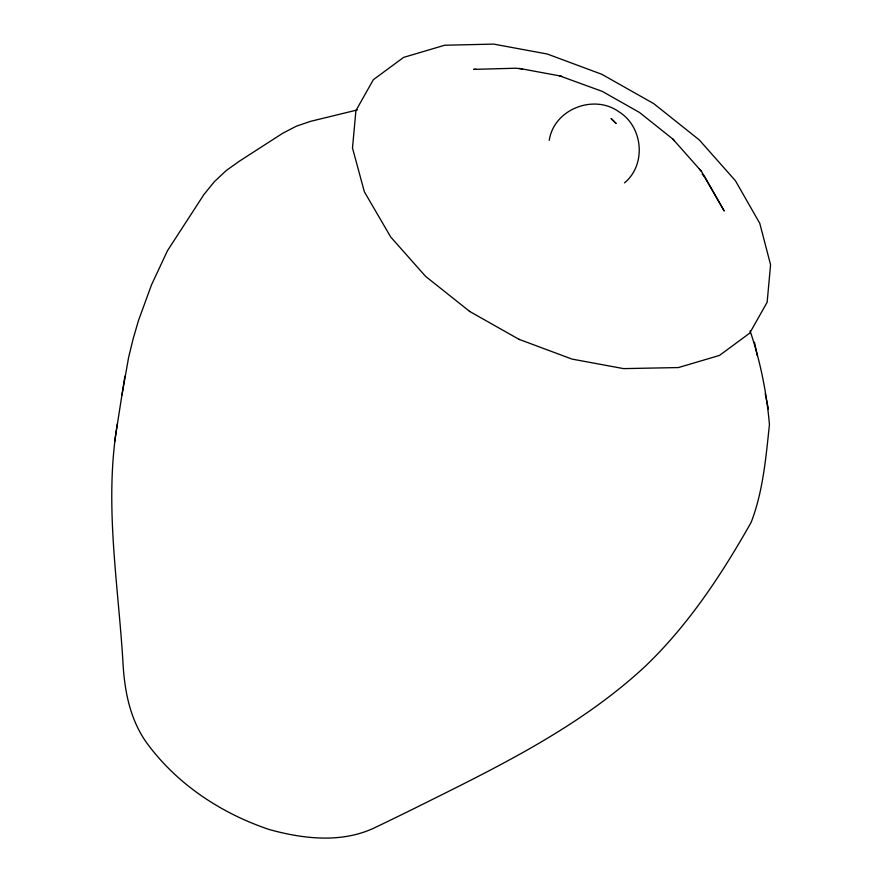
<?xml version="1.0" encoding="UTF-8"?>
<svg xmlns="http://www.w3.org/2000/svg" width="882" height="882" viewBox="0 0 882 882"><rect width="100%" height="100%" fill="white"/><g stroke="black" fill="none" stroke-linecap="round" stroke-linejoin="round"><path stroke-width="1.32" d="M117.383 423.801C103.966 502.972 118.232 583.167 122.962 662.503C124.472 690.275 129.698 718.157 145.75 741.519C175.97 783.602 220.709 813.281 269.517 829.609C303.75 839.025 341.94 843.424 374.982 827.603C388.014 821.34 401.012 815.012 413.989 808.618C494.802 768.332 577.953 728.664 644.819 666.704C688.302 625.239 721.796 574.369 751.155 522.331C763.106 491.285 765.907 457.493 769.435 424.661C766.745 392.986 760.262 360.903 750.064 330.827M121.981 395.037L128.618 357.375L133.138 338.864L138.463 320.596L151.484 284.908L167.503 250.653L203.985 194.448L214.315 181.725L226.233 170.546L239.606 161.031L282.935 133.127L296.319 126.214L310.574 121.341L357.397 109.919M114.638 441.639L124.891 376.107M549.265 140.381C553.764 109.214 593.928 93.58 619.021 111.86C643.099 126.799 646.583 164.658 624.489 182.883M476.269 69.314L473.579 69.38L515.915 68.223L522.552 69.005M559.662 75.874L602.285 91.386L639.516 112.488L672.812 139.025L701.466 171.373L724.21 211.007L704.861 177.139L702.16 174.096M519.255 68.399L561.735 76.249M519.002 339.327L571.944 359.073L623.574 368.621L678.423 367.562L719.458 355.435L749.722 333.142L767.153 302.217L770.581 264.754L759.766 223.322L735.434 180.744L699.261 139.907L653.694 103.602L601.855 74.309L547.259 54.011L493.644 44.1L444.649 45.247L403.625 57.385L373.362 79.678L355.92 110.603L352.491 148.055L364.376 191.802L390.737 237.037L425.576 276.364L469.808 311.533M469.456 311.324L519.377 339.537M699.25 168.859L701.466 171.373M672.812 139.025L674.201 140.602M754.474 342.227L757.285 355.589M765.201 393.769L768.42 409.116M616 123.403L611.204 118.618L616 123.403"/></g></svg>
